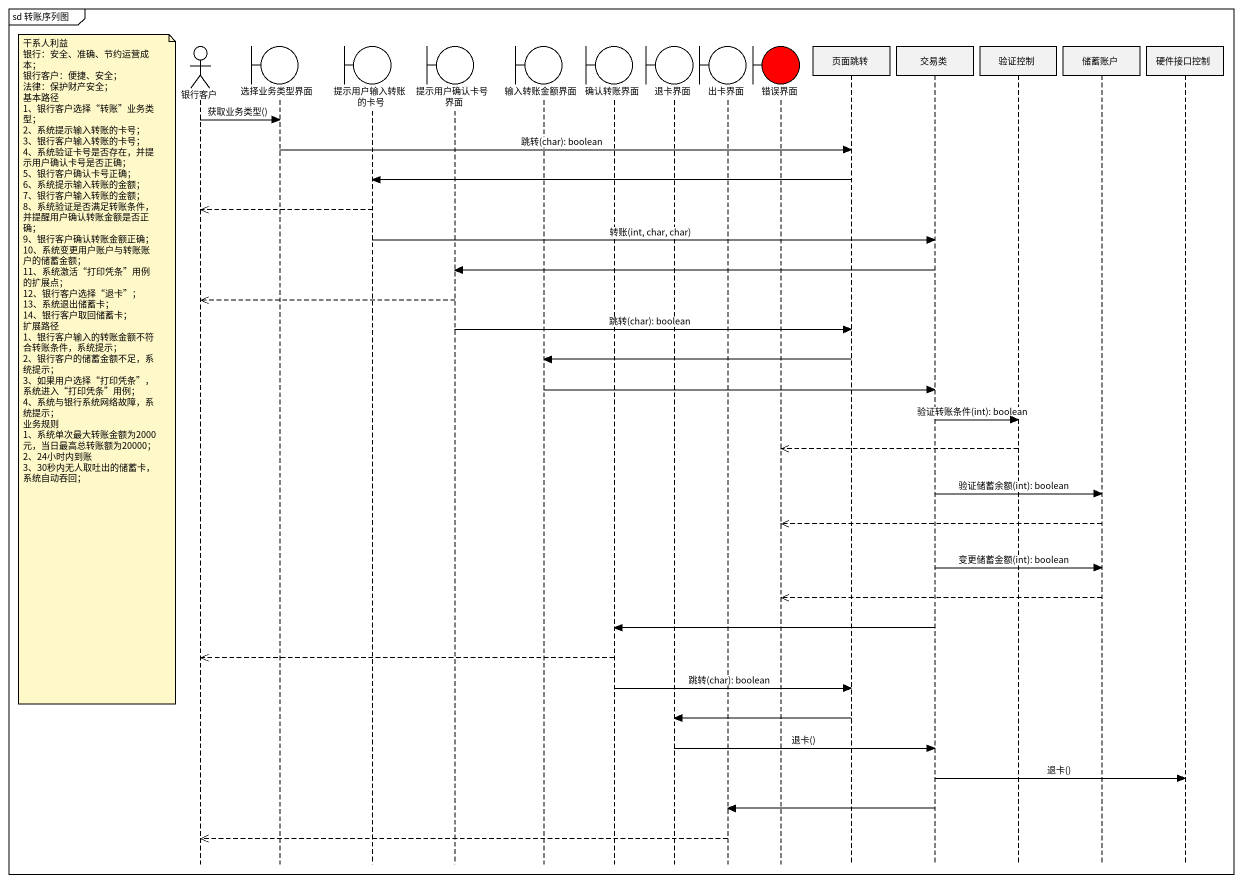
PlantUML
@startuml
mainframe sd 转账序列图
hide footbox
actor 银行客户
boundary 选择业务类型界面
boundary 提示用户输入转账的卡号
boundary 提示用户确认卡号界面
boundary 输入转账金额界面
boundary 确认转账界面
boundary 退卡界面
boundary 出卡界面
boundary 错误界面 #FF0000
participant 页面跳转
participant 交易类
participant 验证控制
participant 储蓄账户
participant 硬件接口控制

银行客户 -> 选择业务类型界面 : 获取业务类型()
选择业务类型界面 -> 页面跳转 : 跳转(char): boolean
页面跳转 -> 提示用户输入转账的卡号
提示用户输入转账的卡号 -->> 银行客户
提示用户输入转账的卡号 -> 交易类 : 转账(int, char, char)
交易类 -> 提示用户确认卡号界面
提示用户确认卡号界面 -->> 银行客户
提示用户确认卡号界面 -> 页面跳转 : 跳转(char): boolean
页面跳转 -> 输入转账金额界面
note left of 银行客户
  干系人利益
  银行：安全、准确、节约运营成本；
  银行客户：便捷、安全；
  法律：保护财产安全；
  基本路径
  1、银行客户选择“转账”业务类型；
  2、系统提示输入转账的卡号；
  3、银行客户输入转账的卡号；
  4、系统验证卡号是否存在，并提示用户确认卡号是否正确；
  5、银行客户确认卡号正确；
  6、系统提示输入转账的金额；
  7、银行客户输入转账的金额；
  8、系统验证是否满足转账条件，并提醒用户确认转账金额是否正确；
  9、银行客户确认转账金额正确；
  10、系统变更用户账户与转账账户的储蓄金额；
  11、系统激活“打印凭条”用例的扩展点；
  12、银行客户选择“退卡”；
  13、系统退出储蓄卡；
  14、银行客户取回储蓄卡；
  扩展路径
  1、银行客户输入的转账金额不符合转账条件，系统提示；
  2、银行客户的储蓄金额不足，系统提示；
  3、如果用户选择“打印凭条”，系统进入“打印凭条”用例；
  4、系统与银行系统网络故障，系统提示；
  业务规则
  1、系统单次最大转账金额为2000元，当日最高总转账额为20000；
  2、24小时内到账
  3、30秒内无人取吐出的储蓄卡，系统自动吞回；
end note
输入转账金额界面 -> 交易类
交易类 -> 验证控制 : 验证转账条件(int): boolean
验证控制 -->> 错误界面
交易类 -> 储蓄账户 : 验证储蓄余额(int): boolean
储蓄账户 -->> 错误界面
交易类 -> 储蓄账户 : 变更储蓄金额(int): boolean
储蓄账户 -->> 错误界面
交易类 -> 确认转账界面
确认转账界面 -->> 银行客户
确认转账界面 -> 页面跳转 : 跳转(char): boolean
页面跳转 -> 退卡界面
退卡界面 -> 交易类 : 退卡()
交易类 -> 硬件接口控制 : 退卡()
交易类 -> 出卡界面
出卡界面 -->> 银行客户
@enduml
